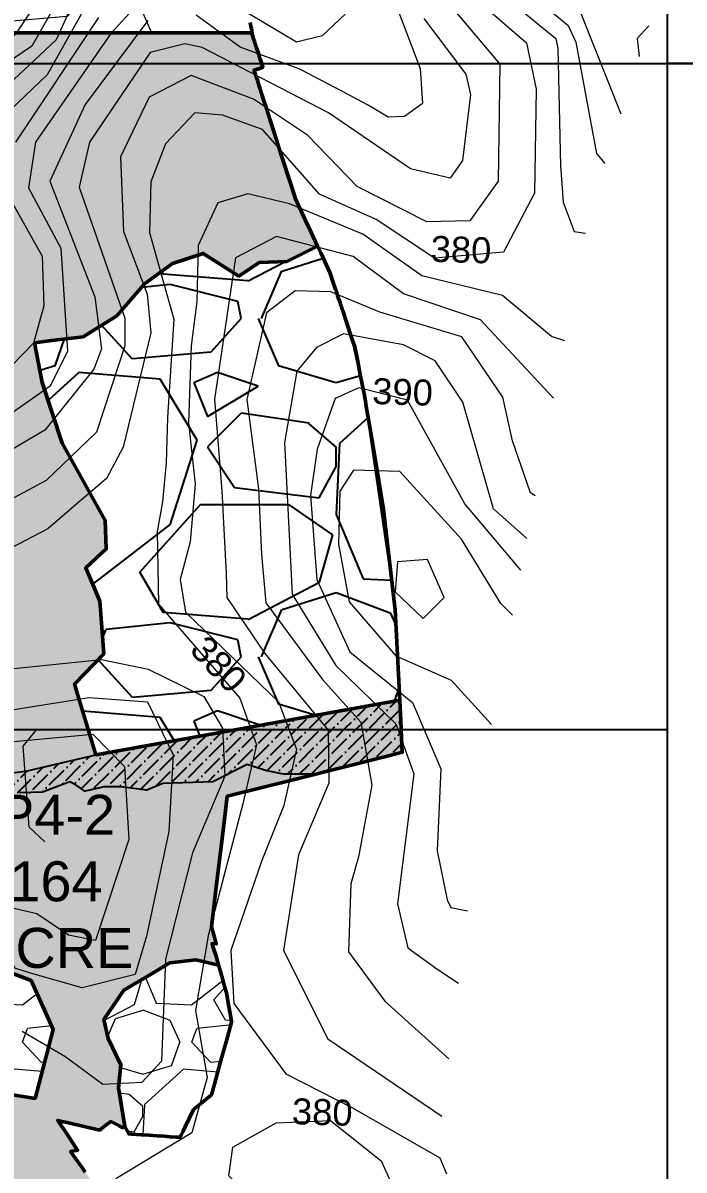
# Model space of a CAD drawing. Header units: metres. Extents: x 32505 to 230200, y 224018 to 1564544.
# Drawn here: x 227033 to 228025, y 1559039 to 1560761 of the extents above; entities that cross this region are included whole.
import ezdxf

# ---------------------------------------------------------------- set-up
doc = ezdxf.new("R2010")
doc.units = ezdxf.units.M
for name, color, linetype, lineweight in [('10 M CONTOUR', 8, 'Continuous', 9), ('2 M CONTOUR', 254, 'Continuous', 9), ('STREAM', 141, 'Continuous', 0)]:
    doc.layers.add(name, color=color, linetype=linetype, lineweight=lineweight)
doc.layers.add('CONTEXT', color=44, linetype='Continuous')
doc.layers.add('GRID', color=7, linetype='Continuous')
doc.styles.get("Standard").update_dxf_attribs({"font": 'arial.ttf'})

msp = doc.modelspace()

# ---------------------------------------------------------------- hatches: boundary and pattern name
at = {"true_color": 0x693535}
h = msp.add_hatch(dxfattribs=at)
h.set_pattern_fill('GRAVEL', color=17, scale=20)
h.set_pattern_definition([(228.0127875, (-734.567, 246.035), (-4064.0000003, -4571.9999997), [68.34429, -6766.09673]), (184.969741, (-780.287, 195.235), (6095.9999976, 508.00002894), [117.28094, -11610.80978]), (132.510447, (-897.127, 185.075), (5080.00000215, -5587.99999805), [82.6963, -8186.94456]), (267.273689, (-1095.247, 58.075), (508.00000106, 10159.99999995), [106.8009, -10573.28749]), (292.8336542, (-1100.327, -48.605), (-2540.0000002, 6095.9999999), [104.72674, -10367.96155]), (357.273689, (-1059.687, -145.125), (-10159.99999995, 508.00000106), [106.8009, -10573.28749]), (37.6942405, (-953.007, -150.205), (-6603.9999997, -5080.00000038), [141.23873, -13982.62306]), (72.2553284, (-841.247, -63.845), (3556.00000096, 11175.9999997), [133.3439, -13201.05132]), (121.4295656, (-800.607, 63.155), (-4064.00000058, 6603.99999965), [107.1626, -10609.10914]), (175.2363583, (-856.487, 154.595), (5587.9999999, -508.0000009), [122.34266, -5994.78739]), (222.3974378, (-978.407, 164.755), (-6095.9999998, -5588.00000021), [158.21558, -15663.3545]), (138.814075, (-592.327, 52.995), (-3555.9999998, 3048.0000002), [54.0009, -5346.11316]), (171.4692344, (-632.967, 88.555), (6604.00000018, -1015.99999885), [102.7364, -10170.9278]), (225, (-734.57, 103.8), (-7e-14, -508), [71.84187, -646.57862]), (203.1985905, (-770.13, 164.755), (2540, 1015.9999998), [38.68826, -3830.12447]), (291.8014095, (-805.69, 149.515), (-508, 1524), [54.71312, -2680.9506]), (30.9637565, (-785.37, 98.715), (1524, 1016), [88.86393, -2873.25963]), (161.565051, (-709.17, 144.44), (1016, -508), [64.25743, -1542.17962]), (16.3895403, (-1100.327, 149.515), (5080, 1524), [90.0176, -8911.76533]), (70.346176, (-1013.967, 174.915), (-2032.0000002, -5587.9999999), [75.51979, -7476.44314]), (293.1985905, (-709.17, 246.035), (-1015.9999998, 2540), [77.37602, -3791.43672]), (343.6104597, (-678.687, 174.915), (-5080.0000001, 1523.99999964), [90.0176, -8911.76533]), (339.4439548, (-1100.33, -165.445), (-2540, 1016), [86.80704, -4253.54686]), (294.7751406, (-1019.047, -195.925), (-2540.000003, 5587.9999986), [72.73442, -7200.71868]), (66.8014095, (-704.09, -261.965), (1015.9999998, 2540), [77.37602, -3791.43672]), (17.3540246, (-673.607, -190.845), (-6603.99999987, -2032.0000004), [85.15655, -8430.4752]), (69.4439548, (-953.01, -261.965), (-1016, -2540), [43.40352, -4296.95038]), (101.3099325, (-734.57, -261.96), (-508, 2032), [25.90292, -2564.399]), (165.9637565, (-739.65, -236.56), (1524, -508), [104.72674, -1989.81092]), (186.009006, (-841.247, -211.165), (5079.99999997, 508.00000027), [97.0534, -9608.27297]), (303.690068, (-785.37, 53), (-508, 1016), [73.26478, -1758.35527]), (353.1572266, (-744.727, -7.965), (8636.00000005, -1015.99999955), [127.91135, -12663.20181]), (60.945396, (-617.727, -23.205), (-2032, -3556), [52.30165, -5177.87846]), (90, (-592.33, 22.5), (-508, 508), [30.48, -477.52]), (120.2564372, (-851.407, -195.925), (2031.99999975, -3556.0000001), [70.5734, -6986.78815]), (48.0127875, (-886.967, -134.965), (4064.0000003, 4571.9999997), [136.68858, -6697.75244]), (0, (-795.53, -33.36), (508, 508), [132.08, -375.92]), (325.3048465, (-663.447, -33.365), (5080.0000019, -3555.99999725), [80.32191, -7951.86334]), (254.054604, (-597.41, -79.085), (-508, -2032), [73.96582, -3624.33]), (207.6459754, (-617.727, -150.205), (-9652.00000035, -5079.99999933), [120.42902, -11922.49288]), (175.4260787, (-724.407, -206.085), (-6604, 508), [127.4059, -12613.16929])])
h.paths.add_polyline_path([(227555, 1560145.6), (227548.4, 1560185.1), (227546.3, 1560197.8), (227545.5, 1560202.1), (227543.2, 1560213.5), (227538.9, 1560235.6), (227535, 1560255.4), (227531.2, 1560274.7), (227527.9, 1560284.3), (227516.4, 1560318.9), (227514.1, 1560325.6), (227512.3, 1560330.9), (227511, 1560335.1), (227509.2, 1560340.4), (227506.9, 1560347.2), (227505.4, 1560351.8), (227503.6, 1560357.1), (227502.4, 1560360.8), (227500.9, 1560365.3), (227497.9, 1560374.2), (227493.9, 1560386.1), (227488.3, 1560398), (227484.1, 1560407.1), (227480, 1560415.8), (227475.4, 1560425.6), (227429.2, 1560402.8), (227387.8, 1560401), (227357.2, 1560380.8), (227303.8, 1560414.8), (227257.7, 1560399.6), (227215.7, 1560369.1), (227174.2, 1560321.1), (227123.4, 1560289.8), (227075.7, 1560283.9), (227050.5, 1560280.7), (227061.9, 1560221.1), (227091.9, 1560130), (227126.5, 1560068.1), (227156.7, 1560014.1), (227158.1, 1559971.2), (227127.4, 1559943), (227148.3, 1559892.6), (227154.4, 1559813.8), (227110.5, 1559768.4), (227142.6, 1559662.3), (227334.8, 1559696.8), (227598.6, 1559744.2), (227597.8, 1559763.3), (227591.6, 1559880), (227582.8, 1559956.7), (227574.3, 1560030.2), (227563.5, 1560094.7)])
h = msp.add_hatch()
h.set_pattern_fill('ANSI36', color=4, scale=4)
h.paths.add_polyline_path([(227517.5, 1559701.9), (227395, 1559700), (227395, 1559648), (227395, 1559701.9)], flags=16)
h.paths.add_polyline_path([(226843.4, 1559562.6), (226896.4, 1559578.1), (226921.2, 1559624.3), (227037.6, 1559637.5), (227142.6, 1559662.3), (227598.4, 1559744.2), (227602.3, 1559665.9), (227471, 1559632.9), (227424.1, 1559632.9), (227396.9, 1559638.4), (227369.7, 1559647.5), (227317.9, 1559621.4), (227243.1, 1559619.2), (227219.2, 1559608.8), (227180.2, 1559614.1), (227154.5, 1559614.1), (227125.8, 1559607.3), (227112.8, 1559616.8), (227103.2, 1559621.8), (227062.2, 1559606.1), (226975.5, 1559603.5), (226955.2, 1559597.5), (226929.6, 1559597.5), (226919.3, 1559576.8), (226917.6, 1559559.8), (226882.8, 1559555.1), (226845.2, 1559546.7)])
at = {"layer": 'STREAM', "true_color": 0x693535}
h = msp.add_hatch(dxfattribs=at)
h.set_pattern_fill('GRAVEL', color=17, scale=25)
h.paths.add_polyline_path([(228085.7, 1561767.7), (228075.2, 1561892.1), (228061.4, 1562056.6), (228045.6, 1562243.4), (228043.1, 1562268), (228036.1, 1562264.5), (227952.2, 1562209.4), (227908.1, 1562168.7), (227893.7, 1562154.7), (227841.3, 1562107.5), (227811.8, 1562080.3), (227782.5, 1562056), (227748.9, 1562042.2), (227691.1, 1562031.1), (227639.4, 1562023.9), (227592.8, 1562022.8), (227561.1, 1562028.3), (227540, 1562037.4), (227518.4, 1562059.5), (227500.2, 1562067.2), (227478.6, 1562067.8), (227455.9, 1562065), (227426, 1562066.1), (227400, 1562062.8), (227382.3, 1562051.7), (227364.6, 1562034.1), (227350.8, 1562014.7), (227331.4, 1561995.4), (227315.9, 1561988.2), (227303.8, 1561974.9), (227285, 1561946.2), (227263.4, 1561919.6), (227251.9, 1561902.5), (227245.3, 1561867.3), (227240.9, 1561837), (227243.1, 1561810.6), (227243.4, 1561790.3), (227235, 1561741.1), (227225.7, 1561702.5), (227216.5, 1561643.5), (227209.8, 1561580.9), (227199.8, 1561493.4), (227193.1, 1561425.8), (227182.4, 1561358.6), (227151.6, 1561270.4), (227130.8, 1561186.4), (227126.7, 1561134), (227128.3, 1561093.3), (227144.1, 1561012.5), (227157.4, 1560977.7), (227155.7, 1560949.6), (227147.5, 1560934.7), (227133.4, 1560917.3), (227116.8, 1560883.4), (227107.4, 1560851.8), (227103.8, 1560820.2), (227091.9, 1560801.6), (227075.9, 1560786.1), (227057.2, 1560780.9), (227029.8, 1560778.4), (227020, 1560771.6), (227014.3, 1560757.2), (227011.2, 1560748.9), (227011.1, 1560745.9), (227377, 1560745.9), (227376.4, 1560749.3), (227375.9, 1560752.1), (227374.3, 1560761.5), (227371.8, 1560775.6), (227369.7, 1560787.7), (227367.5, 1560799.8), (227366.6, 1560805.2), (227365, 1560814.5), (227364.4, 1560817.9), (227362.7, 1560827.5), (227361.4, 1560834.6), (227360.5, 1560839.7), (227359.2, 1560847.2), (227357.9, 1560854.8), (227356.8, 1560860.9), (227356.2, 1560864.7), (227354.7, 1560873.3), (227353.9, 1560877.5), (227352.8, 1560883.8), (227351.5, 1560891.5), (227349.8, 1560900.9), (227348.9, 1560906), (227347.8, 1560912.5), (227346.3, 1560921), (227345.6, 1560924.9), (227344.7, 1560930), (227344.3, 1560932.5), (227343.6, 1560936.5), (227342.9, 1560940.4), (227339.6, 1560959.3), (227336.9, 1560974.7), (227334.2, 1560990.8), (227332.4, 1561000.9), (227330.9, 1561009.5), (227329, 1561019.9), (227319.3, 1561074.8), (227319.3, 1561070.4), (227319.2, 1561063.7), (227319.1, 1561047.2), (227319, 1561029.9), (227319, 1561019.7), (227313.2, 1561021.2), (227309, 1561022.4), (227299.1, 1561025.1), (227298.4, 1561034.3), (227297.4, 1561048.4), (227296, 1561068.2), (227294.6, 1561088.7), (227293.5, 1561103.5), (227292.1, 1561123.5), (227291.5, 1561131.9), (227298.1, 1561135.7), (227304.6, 1561139.6), (227305.2, 1561154.6), (227305.6, 1561163.6), (227306.2, 1561176), (227306.8, 1561189.6), (227307.5, 1561207.1), (227308.3, 1561225.2), (227294.6, 1561245.4), (227280.8, 1561265.5), (227285.6, 1561282.9), (227292.9, 1561309.1), (227302.1, 1561342), (227305.1, 1561352.6), (227348.3, 1561372.7), (227352.3, 1561382.4), (227356.3, 1561392.2), (227372, 1561397.6), (227387.7, 1561403), (227398.4, 1561397.6), (227419.6, 1561386.9), (227435.5, 1561378.9), (227469.2, 1561377.4), (227504.4, 1561375.9), (227541, 1561374.4), (227574.7, 1561372.9), (227586.3, 1561372.4), (227587.5, 1561330.3), (227588.6, 1561294.4), (227590.8, 1561243.6), (227591.5, 1561221.4), (227592.3, 1561196.9), (227592.9, 1561181.3), (227593.2, 1561172.7), (227598.5, 1561171.1), (227602.3, 1561170), (227628.1, 1561162.4), (227655.4, 1561154.3), (227687.1, 1561145), (227713.5, 1561137.2), (227728.5, 1561132.8), (227761.7, 1561123.1), (227789.5, 1561116.9), (227820.5, 1561110), (227852.8, 1561102.8), (227879.1, 1561094.5), (227900.3, 1561091.5), (227917.4, 1561087.1), (227939.3, 1561081.6), (227970.3, 1561073.6), (227999.1, 1561066.3), (228002.5, 1561088.5), (228005, 1561104.9), (228007.4, 1561120.5), (228011.1, 1561145), (228017.6, 1561187.6), (228025.1, 1561223.4), (228028.5, 1561245.9), (228032.9, 1561264.1), (228041.9, 1561300.8), (228050.7, 1561337), (228057.2, 1561363.4), (228070.3, 1561410), (228083.3, 1561453.3), (228105.8, 1561528.6), (228096.5, 1561638.9)])
at = {"layer": 'STREAM', "true_color": 0xffffdb}
h = msp.add_hatch(color=7, dxfattribs=at)
h.dxf.hatch_style = 1
h.paths.add_polyline_path([(227336.5, 1559573.4), (227339.7, 1559600), (227438.7, 1559624.8), (227516.1, 1559644.2), (227581.7, 1559660.7), (227602.3, 1559665.9), (227601.3, 1559687.2), (227600.1, 1559713.7), (227598.6, 1559744.2), (227334.8, 1559696.8), (227142.6, 1559662.3), (227110.5, 1559768.4), (227154.4, 1559813.8), (227148.3, 1559892.6), (227127.4, 1559943), (227158.1, 1559971.2), (227156.7, 1560014.1), (227126.5, 1560068.1), (227091.9, 1560130), (227061.9, 1560221.1), (227050.5, 1560280.7), (227075.7, 1560283.9), (227123.4, 1560289.8), (227174.2, 1560321.1), (227215.7, 1560369.1), (227257.7, 1560399.6), (227303.8, 1560414.8), (227357.2, 1560380.8), (227387.8, 1560401), (227429.2, 1560402.8), (227475.4, 1560425.6), (227468.8, 1560439.7), (227463.6, 1560450.9), (227456.8, 1560465.4), (227451.7, 1560476.2), (227447.2, 1560486), (227442.1, 1560496.7), (227435.9, 1560516), (227420.3, 1560564.5), (227411.1, 1560593.4), (227403.7, 1560616.3), (227396.9, 1560637.5), (227395.3, 1560642.4), (227391.8, 1560653.5), (227389.2, 1560661.5), (227387.3, 1560667.4), (227384.9, 1560675), (227383.3, 1560679.7), (227382.2, 1560683.2), (227381.2, 1560686.4), (227380.3, 1560689.2), (227380, 1560690), (227381.7, 1560690.6), (227384.9, 1560691.6), (227388, 1560692.6), (227393, 1560694.2), (227392, 1560697.3), (227390.4, 1560702.5), (227388.8, 1560707.4), (227386.9, 1560713.3), (227385.4, 1560718), (227383.3, 1560724.6), (227380.6, 1560732.8), (227379.2, 1560737.1), (227378.2, 1560740.3), (227376.4, 1560745.9), (227011.1, 1560745.9), (227010, 1560715.8), (226999.6, 1560682), (226988.8, 1560632.2), (226975.5, 1560575.1), (226964.9, 1560545.1), (226954.7, 1560513.8), (226947, 1560486.2), (226947.5, 1560468.7), (226951.1, 1560444.2), (226948.5, 1560424.2), (226930.1, 1560373.4), (226917.3, 1560344.8), (226910.6, 1560310), (226909.1, 1560281.4), (226899.9, 1560247.2), (226889.3, 1560216.7), (226871.7, 1560176.1), (226859.1, 1560143.4), (226854, 1560129.1), (226853.2, 1560111.5), (226849, 1560086.4), (226843.1, 1560067.1), (226826.4, 1560044.5), (226814.6, 1560016.8), (226809.6, 1559982.4), (226796.5, 1559937.3), (226786.5, 1559894.7), (226757.3, 1559836.3), (226740.5, 1559807.9), (226721, 1559781.9), (226701.4, 1559765.9), (226697.4, 1559751.9), (226697.6, 1559736.4), (226706.4, 1559716.2), (226727.2, 1559696.4), (226758.3, 1559676.7), (226794.7, 1559661.7), (226810.8, 1559647.1), (226824.8, 1559635.7), (226838.8, 1559613.4), (226852.3, 1559584.8), (226859.6, 1559559.4), (226864.3, 1559536.6), (226861.7, 1559520.5), (226857.3, 1559492.3), (226856.2, 1559478.1), (226853.7, 1559466.4), (226848.1, 1559456.7), (226840, 1559445.5), (226837.9, 1559430.3), (226835.9, 1559414.5), (226830.8, 1559401.8), (226825.2, 1559393.1), (226822.7, 1559384.5), (226821.1, 1559360.6), (226820.4, 1559340.8), (226815.3, 1559313.9), (226809.5, 1559293.9), (226858.2, 1559309.8), (226896.7, 1559320), (226964.6, 1559337.6), (227007.2, 1559337.6), (227045.5, 1559323.1), (227078.4, 1559250), (227051.3, 1559146.4), (226977.7, 1559158.4), (226827.8, 1559183.4), (226806.9, 1559187.7), (226802.4, 1559267.2), (226799.6, 1559255.9), (226794, 1559233.7), (226791.5, 1559211.1), (226790.5, 1559193.5), (226794.5, 1559177.4), (226794.3, 1559160.2), (226793.4, 1559148.6), (226790.6, 1559142.6), (226788, 1559140.1), (226785.2, 1559137.3), (226784.9, 1559133.2), (226787.1, 1559127.9), (226790.6, 1559124.1), (226798.1, 1559119.7), (226803.8, 1559112.5), (226808.7, 1559106.6), (226808.9, 1559106.5), (226813.5, 1559104.9), (226819.2, 1559105.9), (226823.9, 1559110.9), (226828.3, 1559120.3), (226831.1, 1559125.3), (226834.6, 1559130.4), (226839.6, 1559131.9), (226846.3, 1559129.6), (226849.9, 1559122.1), (226851.9, 1559110.1), (226859.9, 1559103.6), (226864.4, 1559090), (226859.4, 1559079), (226854.3, 1559075.6), (226848.9, 1559072), (226841.8, 1559066), (226840.8, 1559063.6), (226898.8, 1559024.1), (227018.2, 1558941), (227081.6, 1558890.6), (227141, 1558854.8), (227178.7, 1558836.8), (227271.5, 1558793.2), (227285.8, 1558782.7), (227282.6, 1558787.1), (227269.4, 1558806.4), (227262.8, 1558816.4), (227252.4, 1558832.2), (227247.5, 1558839.6), (227241.8, 1558848.3), (227238.7, 1558853.7), (227231.1, 1558866.9), (227222.5, 1558881.9), (227208.4, 1558906.4), (227203.2, 1558915.5), (227199.1, 1558922.6), (227197.1, 1558926), (227194.6, 1558930.4), (227190.4, 1558937.7), (227187, 1558943.6), (227182.5, 1558951.5), (227172.5, 1558968.8), (227170.1, 1558973), (227162.7, 1558983.7), (227154.7, 1558995.2), (227147.9, 1559005), (227140.8, 1559015.1), (227126.6, 1559035.7), (227121.4, 1559043), (227118.6, 1559047.1), (227115, 1559052), (227111.9, 1559056.3), (227109.5, 1559059.5), (227105.9, 1559064.7), (227104.6, 1559066.5), (227115.1, 1559068.5), (227105.3, 1559083.2), (227097.2, 1559095.4), (227090.3, 1559105.8), (227085.4, 1559113.2), (227091.4, 1559111.8), (227099.6, 1559109.9), (227107.6, 1559108.1), (227114.1, 1559106.6), (227121.1, 1559105), (227128.8, 1559103.2), (227141.9, 1559100.2), (227148.3, 1559098.7), (227150.2, 1559100.2), (227152.5, 1559102), (227157.6, 1559105.9), (227161.2, 1559108.6), (227165, 1559111.5), (227169.2, 1559109.4), (227173.9, 1559106.9), (227177.6, 1559105), (227182.7, 1559102.3), (227186.2, 1559104.1), (227176.5, 1559162.3), (227180.1, 1559196.5), (227161.2, 1559236.1), (227154.7, 1559265), (227184.7, 1559309), (227221.9, 1559331), (227253.4, 1559349.6), (227292.7, 1559354.5), (227326.8, 1559346.3), (227325.8, 1559350.2), (227323.1, 1559359.6), (227318.3, 1559374.3), (227316.9, 1559378.7), (227323.3, 1559378.2), (227320.5, 1559388.3), (227316, 1559404.1), (227319, 1559429.1), (227322.7, 1559459.6), (227332, 1559536.7)])
at = {"layer": 'STREAM', "true_color": 0x693535}
h = msp.add_hatch(dxfattribs=at)
h.set_pattern_fill('GRAVEL', color=17, scale=10)
h.set_pattern_definition([(228.0127875, (-13651.968, 2717.221), (-2032.00000016, -2285.99999986), [34.172144, -3383.048364]), (184.969741, (-13674.828, 2691.821), (3047.999998794, 254.00001447), [58.64047, -5805.40489]), (132.5104471, (-13733.248, 2686.741), (2540.00000107, -2793.99999902), [41.34815, -4093.47228]), (267.273689, (-13832.308, 2623.241), (254.00000053, 5079.99999997), [53.40045, -5286.643743]), (292.8336542, (-13834.848, 2569.901), (-1270.00000011, 3047.99999996), [52.36337, -5183.980775]), (357.273689, (-13814.528, 2521.641), (-5079.99999997, 254.00000053), [53.40045, -5286.643743]), (37.6942405, (-13761.188, 2519.101), (-3301.999999854, -2540.00000019), [70.619366, -6991.31153]), (72.2553284, (-13705.308, 2562.281), (1778.00000048, 5587.99999985), [66.67195, -6600.52566]), (121.4295656, (-13684.988, 2625.781), (-2032.00000029, 3301.99999982), [53.5813, -5304.55457]), (175.2363583, (-13712.928, 2671.501), (2793.99999996, -254.00000044), [61.17133, -2997.393695]), (222.3974378, (-13773.888, 2676.5814), (-3047.999999902, -2794.000000106), [79.10779, -7831.67725]), (138.8140748, (-13580.848, 2620.701), (-1777.9999999, 1524.00000012), [27.000454, -2673.056582]), (171.4692344, (-13601.168, 2638.481), (3302.00000009, -507.99999942), [51.3682, -5085.4639]), (225, (-13651.97, 2646.1), (-4e-14, -254), [35.920934, -323.28931]), (203.1985905, (-13669.748, 2676.58), (1270, 507.9999999), [19.34413, -1915.062237]), (291.8014095, (-13687.53, 2668.96), (-254, 762), [27.35656, -1340.4753]), (30.9637565, (-13677.37, 2643.56), (762, 508), [44.431966, -1436.629815]), (161.565051, (-13639.27, 2666.42), (508, -254), [32.128714, -771.08981]), (16.3895403, (-13834.848, 2668.961), (2540, 762), [45.0088, -4455.882667]), (70.346176, (-13791.668, 2681.661), (-1016.0000001, -2793.99999997), [37.759894, -3738.221568]), (293.1985905, (-13639.268, 2717.22), (-507.9999999, 1270.00000004), [38.68801, -1895.71836]), (343.6104597, (-13624.028, 2681.661), (-2540.00000005, 761.99999982), [45.0088, -4455.882667]), (339.4439548, (-13834.848, 2511.48), (-1270, 508), [43.40352, -2126.77343]), (294.7751406, (-13794.208, 2496.241), (-1270.00000151, 2793.99999931), [36.36721, -3600.35934]), (66.8014095, (-13636.728, 2463.22), (507.9999999, 1270), [38.68801, -1895.71836]), (17.3540246, (-13621.488, 2498.781), (-3301.99999993, -1016.00000021), [42.578274, -4215.2376]), (69.4439548, (-13761.188, 2463.22), (-508, -1270), [21.70176, -2148.47519]), (101.3099325, (-13651.97, 2463.22), (-254, 1016), [12.95146, -1282.199496]), (165.9637565, (-13654.51, 2475.92), (762, -254), [52.36337, -994.90546]), (186.009006, (-13705.308, 2488.621), (2539.99999999, 254.00000013), [48.5267, -4804.136486]), (303.6900675, (-13677.37, 2620.7), (-254, 508), [36.63239, -879.177636]), (353.1572266, (-13657.048, 2590.221), (4318.000000027, -507.999999774), [63.955676, -6331.600907]), (60.9453959, (-13593.548, 2582.601), (-1016.00000003, -1778), [26.150824, -2588.93923]), (90, (-13580.85, 2605.46), (-254, 254), [15.24, -238.76]), (120.2564372, (-13710.388, 2496.241), (1015.99999988, -1778.00000007), [35.286696, -3493.394077]), (48.0127875, (-13728.168, 2526.721), (2032.00000017, 2285.99999985), [68.34429, -3348.87622]), (0, (-13682.45, 2577.52), (254, 254), [66.04, -187.96]), (325.3048465, (-13616.408, 2577.521), (2540.00000096, -1777.99999863), [40.160956, -3975.931672]), (254.054604, (-13583.388, 2554.66), (-254, -1016), [36.98291, -1812.165004]), (207.64597536, (-13593.548, 2519.101), (-4826.00000018, -2539.99999966), [60.21451, -5961.246442]), (175.42607874, (-13646.888, 2491.161), (-3302, 254), [63.702946, -6306.584646])])
h.paths.add_polyline_path([(227045.5, 1559323.1), (227007.2, 1559337.6), (226964.6, 1559337.6), (226896.7, 1559320), (226858.2, 1559309.8), (226809.5, 1559293.9), (226802.4, 1559267.2), (226806.9, 1559187.7), (226827.8, 1559183.4), (226977.7, 1559158.4), (227051.3, 1559146.4), (227078.4, 1559250)])
h.paths.add_polyline_path([(227340.1, 1559238.3), (227346.3, 1559260.7), (227345.5, 1559265.3), (227343.5, 1559276.1), (227341.1, 1559289.8), (227338.5, 1559304.7), (227334.8, 1559317.6), (227332.4, 1559326.2), (227326.8, 1559346.3), (227292.7, 1559354.5), (227253.4, 1559349.6), (227221.9, 1559331), (227184.7, 1559309), (227154.7, 1559265), (227161.2, 1559236.1), (227180.1, 1559196.5), (227176.5, 1559162.3), (227186.2, 1559104.1), (227189, 1559098.5), (227191.9, 1559092.9), (227196, 1559092.6), (227203.7, 1559092.1), (227211.4, 1559091.6), (227222.6, 1559090.9), (227234.2, 1559090.1), (227245.7, 1559089.4), (227253.8, 1559088.8), (227262.5, 1559088.3), (227268.7, 1559087.9), (227270.4, 1559091.3), (227273.4, 1559097.3), (227276.6, 1559103.8), (227289.3, 1559129.6), (227302.6, 1559140.6), (227315.9, 1559151.5), (227320.5, 1559167.9), (227329.3, 1559199.6)])

# ---------------------------------------------------------------- linework, layer by layer
at = {"color": 1, "lineweight": 50}
for points in [[(227374.3, 1560761.5), (227375.7, 1560753.5), (227375.9, 1560752.1), (227376.4, 1560749.3), (227377.3, 1560744), (227377.6, 1560742.6), (227377.7, 1560741.8), (227378.2, 1560740.3), (227379.2, 1560737.1), (227380.6, 1560732.8), (227383.3, 1560724.6), (227385.4, 1560718), (227386.9, 1560713.3), (227388.8, 1560707.4), (227390.4, 1560702.5), (227392, 1560697.3), (227393, 1560694.2), (227391.7, 1560693.8), (227389.6, 1560693.1), (227388, 1560692.6), (227386.5, 1560692.1), (227384.9, 1560691.6), (227383.6, 1560691.2), (227381.7, 1560690.6), (227380, 1560690), (227380.3, 1560689.2), (227380.7, 1560687.9), (227381.2, 1560686.4), (227382.2, 1560683.2), (227383.3, 1560679.7), (227384.9, 1560675), (227387.3, 1560667.4), (227389.2, 1560661.5), (227391.8, 1560653.5), (227395.3, 1560642.4), (227396.9, 1560637.5), (227403.7, 1560616.3), (227411.1, 1560593.4), (227420.3, 1560564.5), (227435.9, 1560516), (227442.1, 1560496.7), (227447.2, 1560486), (227451.7, 1560476.2), (227456.8, 1560465.4), (227463.6, 1560450.9), (227468.8, 1560439.7), (227475.3, 1560425.7), (227480, 1560415.8), (227484.1, 1560407.1), (227488.3, 1560398), (227493.9, 1560386.1), (227497.9, 1560374.2), (227500.9, 1560365.3), (227502.4, 1560360.8), (227503, 1560359), (227503.6, 1560357.1), (227504.5, 1560354.2), (227505.4, 1560351.8), (227506.9, 1560347.2), (227508, 1560343.8), (227509.2, 1560340.4), (227509.8, 1560338.6), (227510.2, 1560337.2), (227510.6, 1560336.1), (227511, 1560335.1), (227511.2, 1560334.4), (227511.3, 1560333.9), (227511.8, 1560332.6), (227512.3, 1560330.9), (227513, 1560329.1), (227514.1, 1560325.6), (227515.2, 1560322.5), (227516.4, 1560318.9), (227527.9, 1560284.3), (227531.2, 1560274.7), (227535, 1560255.4), (227538.9, 1560235.6), (227543.2, 1560213.5), (227545.5, 1560202.1), (227546.3, 1560197.8), (227547.1, 1560193), (227548.4, 1560185.1), (227555, 1560145.6), (227563.5, 1560094.7), (227574.3, 1560030.2), (227582.8, 1559956.7), (227591.6, 1559880), (227597.8, 1559763.3), (227600.1, 1559713.7), (227601.3, 1559687.2), (227602.3, 1559665.9), (227581.7, 1559660.7), (227516.1, 1559644.2), (227438.7, 1559624.8), (227339.7, 1559600), (227336.5, 1559573.4), (227332, 1559536.7), (227322.7, 1559459.6), (227319, 1559429.1), (227316, 1559404.1), (227320.5, 1559388.3), (227323.3, 1559378.2), (227316.9, 1559378.7), (227318.3, 1559374.3), (227323.1, 1559359.6), (227325.8, 1559350.2), (227332.4, 1559326.2), (227334.8, 1559317.6), (227338.5, 1559304.7), (227341.1, 1559289.8), (227343.5, 1559276.1), (227345.5, 1559265.3), (227346.3, 1559260.7), (227340.1, 1559238.3), (227329.3, 1559199.6), (227320.5, 1559167.9), (227315.9, 1559151.5), (227302.6, 1559140.6), (227289.3, 1559129.6), (227276.6, 1559103.8), (227273.4, 1559097.3), (227270.4, 1559091.3), (227268.7, 1559087.9), (227262.5, 1559088.3), (227253.8, 1559088.8), (227245.7, 1559089.4), (227234.2, 1559090.1), (227222.6, 1559090.9), (227211.4, 1559091.6), (227203.7, 1559092.1), (227196, 1559092.6), (227191.9, 1559092.9), (227189, 1559098.5), (227186.2, 1559104.1), (227185.4, 1559103.7), (227183.8, 1559102.9), (227182.7, 1559102.3), (227177.6, 1559105), (227173.9, 1559106.9), (227169.2, 1559109.4), (227165, 1559111.5), (227161.2, 1559108.6), (227157.6, 1559105.9), (227152.5, 1559102), (227150.2, 1559100.2), (227148.3, 1559098.7), (227141.9, 1559100.2), (227128.8, 1559103.2), (227121.1, 1559105), (227114.1, 1559106.6), (227107.6, 1559108.1), (227099.6, 1559109.9), (227091.4, 1559111.8), (227085.4, 1559113.2), (227090.3, 1559105.8), (227097.2, 1559095.4), (227105.3, 1559083.2), (227115.1, 1559068.5), (227104.6, 1559066.5), (227104.7, 1559066.4), (227105.9, 1559064.7), (227109.5, 1559059.5), (227111.9, 1559056.3), (227115, 1559052), (227118.6, 1559047.1), (227121.4, 1559043), (227126.6, 1559035.7)], [(227126.6, 1559035.7), (227121.4, 1559043), (227118.6, 1559047.1), (227115, 1559052), (227111.9, 1559056.3), (227109.5, 1559059.5), (227105.9, 1559064.7), (227104.6, 1559066.5), (227115.1, 1559068.5), (227105.3, 1559083.2), (227097.2, 1559095.4), (227090.3, 1559105.8), (227085.4, 1559113.2), (227091.4, 1559111.8), (227099.6, 1559109.9), (227107.6, 1559108.1), (227114.1, 1559106.6), (227121.1, 1559105), (227128.8, 1559103.2), (227141.9, 1559100.2), (227148.3, 1559098.7), (227150.2, 1559100.2), (227152.5, 1559102), (227157.6, 1559105.9), (227161.2, 1559108.6), (227165, 1559111.5), (227169.2, 1559109.4), (227173.9, 1559106.9), (227177.6, 1559105), (227182.7, 1559102.3), (227186.2, 1559104.1), (227176.5, 1559162.3), (227180.1, 1559196.5), (227161.2, 1559236.1), (227154.7, 1559265), (227184.7, 1559309), (227221.9, 1559331), (227253.4, 1559349.6), (227292.7, 1559354.5), (227326.8, 1559346.3), (227325.8, 1559350.2), (227323.1, 1559359.6), (227318.3, 1559374.3), (227316.9, 1559378.7), (227323.3, 1559378.2), (227320.5, 1559388.3), (227316, 1559404.1), (227319, 1559429.1), (227322.7, 1559459.6), (227332, 1559536.7), (227336.5, 1559573.4), (227336.5, 1559573.4), (227339.7, 1559600), (227438.7, 1559624.8), (227516.1, 1559644.2), (227581.7, 1559660.7), (227602.3, 1559665.9), (227601.3, 1559687.2), (227600.1, 1559713.7), (227598.6, 1559744.2), (227334.8, 1559696.8), (227142.6, 1559662.3), (227110.5, 1559768.4), (227154.4, 1559813.8), (227148.3, 1559892.6), (227127.4, 1559943), (227158.1, 1559971.2), (227156.7, 1560014.1), (227126.5, 1560068.1), (227091.9, 1560130), (227061.9, 1560221.1), (227050.5, 1560280.7), (227075.7, 1560283.9), (227123.4, 1560289.8), (227174.2, 1560321.1), (227215.7, 1560369.1), (227257.7, 1560399.6), (227303.8, 1560414.8), (227357.2, 1560380.8), (227387.8, 1560401), (227429.2, 1560402.8), (227475.4, 1560425.6), (227468.8, 1560439.7), (227463.6, 1560450.9), (227456.8, 1560465.4), (227451.7, 1560476.2), (227447.2, 1560486), (227442.1, 1560496.7), (227435.9, 1560516), (227420.3, 1560564.5), (227411.1, 1560593.4), (227403.7, 1560616.3), (227396.9, 1560637.5), (227395.3, 1560642.4), (227391.8, 1560653.5), (227389.2, 1560661.5), (227387.3, 1560667.4), (227384.9, 1560675), (227383.3, 1560679.7), (227382.2, 1560683.2), (227381.2, 1560686.4), (227380.3, 1560689.2), (227380, 1560690), (227381.7, 1560690.6), (227384.9, 1560691.6), (227388, 1560692.6), (227393, 1560694.2), (227392, 1560697.3), (227390.4, 1560702.5), (227388.8, 1560707.4), (227386.9, 1560713.3), (227385.4, 1560718), (227383.3, 1560724.6), (227380.6, 1560732.8), (227379.2, 1560737.1), (227378.2, 1560740.3), (227376.4, 1560745.9), (227011.1, 1560745.9)], [(227007.2, 1559337.6), (227045.5, 1559323.1), (227078.4, 1559250), (227051.3, 1559146.4), (226977.7, 1559158.4)]]:
    msp.add_lwpolyline(points, dxfattribs=at)
for points in [[(230000, 1560700), (228000, 1560700), (228000, 1557533.2), (230000, 1557533.2)], [(227555, 1560145.6), (227548.4, 1560185.1), (227546.3, 1560197.8), (227545.5, 1560202.1), (227543.2, 1560213.5), (227538.9, 1560235.6), (227535, 1560255.4), (227531.2, 1560274.7), (227527.9, 1560284.3), (227516.4, 1560318.9), (227514.1, 1560325.6), (227512.3, 1560330.9), (227511, 1560335.1), (227509.2, 1560340.4), (227506.9, 1560347.2), (227505.4, 1560351.8), (227503.6, 1560357.1), (227502.4, 1560360.8), (227500.9, 1560365.3), (227497.9, 1560374.2), (227493.9, 1560386.1), (227488.3, 1560398), (227484.1, 1560407.1), (227480, 1560415.8), (227475.4, 1560425.6), (227429.2, 1560402.8), (227387.8, 1560401), (227357.2, 1560380.8), (227303.8, 1560414.8), (227257.7, 1560399.6), (227215.7, 1560369.1), (227174.2, 1560321.1), (227123.4, 1560289.8), (227075.7, 1560283.9), (227050.5, 1560280.7), (227061.9, 1560221.1), (227091.9, 1560130), (227126.5, 1560068.1), (227156.7, 1560014.1), (227158.1, 1559971.2), (227127.4, 1559943), (227148.3, 1559892.6), (227154.4, 1559813.8), (227110.5, 1559768.4), (227142.6, 1559662.3), (227334.8, 1559696.8), (227598.6, 1559744.2), (227597.8, 1559763.3), (227591.6, 1559880), (227582.8, 1559956.7), (227574.3, 1560030.2), (227563.5, 1560094.7)]]:
    msp.add_lwpolyline(points, close=True)
at = {"color": 7}
for points in [[(227475.4, 1560425.6), (227429.2, 1560402.8), (227387.8, 1560401), (227357.2, 1560380.8), (227303.8, 1560414.8), (227257.7, 1560399.6), (227215.7, 1560369.1), (227174.2, 1560321.1), (227123.4, 1560289.8), (227075.7, 1560283.9), (227050.5, 1560280.7), (227061.9, 1560221.1), (227091.9, 1560130), (227126.5, 1560068.1), (227156.7, 1560014.1), (227158.1, 1559971.2), (227127.4, 1559943), (227148.3, 1559892.6), (227154.4, 1559813.8), (227110.5, 1559768.4), (227142.6, 1559662.3), (227334.8, 1559696.8), (227598.4, 1559744.2), (227590.9, 1559893.8), (227545.5, 1560202.7), (227526.1, 1560289.7), (227493.9, 1560386.1)], [(226801, 1559291.2), (226858.2, 1559309.8), (226896.7, 1559320), (226964.6, 1559337.6), (227007.2, 1559337.6), (227045.5, 1559323.1), (227078.4, 1559250), (227051.3, 1559146.4), (226977.7, 1559158.4), (226827.8, 1559183.4), (226806.9, 1559187.7)]]:
    msp.add_lwpolyline(points, close=True, dxfattribs=at)
at = {"color": 4, "flags": 128}
msp.add_lwpolyline([(226921.2, 1559624.3), (227037.6, 1559637.5), (227142.6, 1559662.3), (227360.2, 1559701.4), (227440.3, 1559715.8), (227522.2, 1559730.5), (227598.4, 1559744.2), (227602.3, 1559665.9), (227553.7, 1559653.7), (227471, 1559632.9), (227437.5, 1559632.9), (227424.1, 1559632.9), (227396.9, 1559638.4), (227369.7, 1559647.5), (227317.9, 1559621.4), (227243.1, 1559619.2), (227219.2, 1559608.8), (227180.2, 1559614.1), (227154.5, 1559614.1), (227133.5, 1559609.1), (227125.8, 1559607.3), (227112.8, 1559616.8), (227103.2, 1559621.8), (227062.2, 1559606.1), (227027.7, 1559605.1)], dxfattribs=at)
at = {"lineweight": 20, "flags": 128}
msp.add_lwpolyline([(227065.7, 1559531.7), (227042.3, 1559553.3), (227033.3, 1559675), (227053.3, 1559699.7)], dxfattribs=at)
at = {"layer": '10 M CONTOUR'}
for points in [[(227700.9, 1560807.5, 380), (227789, 1560731.1, 380), (227803.2, 1560661.4, 380), (227801, 1560505.5, 380), (227754.5, 1560416.7, 380), (227650.7, 1560407.5, 380), (227563.1, 1560465.6, 380), (227478, 1560503.9, 380), (227392.8, 1560600.8, 380), (227332.4, 1560622.5, 380), (227291.3, 1560625.7, 380), (227247.1, 1560579.1, 380), (227224.9, 1560522.2, 380), (227222.8, 1560446.2, 380), (227242.1, 1560378.3, 380), (227259.5, 1560315.9, 380), (227249.9, 1560168.5, 380), (227248.1, 1560100.4, 380), (227242.3, 1560042, 380), (227234.4, 1559997.3, 380), (227236.4, 1559888.3, 380), (227358.7, 1559747.1, 380), (227383.5, 1559677.2, 380), (227362.9, 1559588.5, 380), (227311.2, 1559390.2, 380), (227292.3, 1559278.5, 380), (227309.7, 1559177.8, 380), (227286.3, 1559094.8, 380), (227172.7, 1559025.4, 380)], [(227146.6, 1560769.2, 370), (227021.8, 1560581.6, 370)], [(227011.1, 1560501.9, 370), (227061.8, 1560410.6, 370), (227064.3, 1560336.3, 370), (227048.7, 1560279.9, 370), (226933.9, 1560161.9, 370)], [(227780.5, 1559939.2, 390), (227696.3, 1560038.8, 390), (227610.5, 1560194.4, 390), (227537.2, 1560213.1, 390), (227501.9, 1560197.2, 390), (227474.5, 1560120.9, 390), (227464.8, 1560051.3, 390), (227474.3, 1559925.5, 390), (227523.6, 1559816.6, 390), (227617.7, 1559740.5, 390), (227660.3, 1559641.1, 390), (227655, 1559517.8, 390), (227669.7, 1559444.6, 390), (227675.3, 1559433.1, 390), (227700.3, 1559427.8, 390)], [(227584.8, 1559021.7, 380), (227576.8, 1558979.2, 380), (227532.5, 1558955.1, 380), (227433.6, 1558966.3, 380), (227373.9, 1558999.6, 380), (227342.2, 1559030.1, 380), (227348.3, 1559072.9, 380), (227413.2, 1559109.4, 380), (227494.9, 1559113.2, 0), (227570.8, 1559052.5, 380), (227584.8, 1559021.7, 380)]]:
    msp.add_polyline3d(points, dxfattribs=at)
at = {"layer": '2 M CONTOUR'}
for points in [[(228009.7, 1560872.9, 382), (227989.2, 1560973.4, 382), (227952.9, 1561042, 382), (227904.4, 1561081, 382), (227869.1, 1561081.7, 382), (227825.1, 1561073.9, 382), (227776, 1561042.8, 382), (227739.2, 1560969.3, 382), (227727.5, 1560853.2, 382), (227749, 1560806.6, 382), (227832.9, 1560737.5, 382), (227836, 1560722.4, 382), (227839.9, 1560546.7, 382), (227844, 1560491.7, 382), (227860.5, 1560447.7, 382), (227877.2, 1560445.2, 382)], [(227168.1, 1560963.8, 362), (227021.9, 1560743.9, 362), (226988.8, 1560713.6, 362), (226917.2, 1560707.7, 362), (226891, 1560804, 362), (226943.3, 1560907.1, 362), (227064.4, 1561035.2, 362), (227119.7, 1561065, 362), (227151.8, 1561056.2, 362), (227168.1, 1560963.8, 362)], [(228003.8, 1560854.5, 384), (227980.7, 1560959.6, 384), (227938.3, 1561037.9, 384), (227897.1, 1561058.9, 384), (227827.6, 1561056.9, 384), (227778.7, 1560993.4, 384), (227756.9, 1560875.1, 384), (227787.8, 1560809.8, 384), (227851.5, 1560757.1, 384), (227863.1, 1560731.8, 384), (227893.7, 1560564.7, 384), (227906.6, 1560549.9, 384)], [(227991.9, 1560817.4, 386), (227942.7, 1561001.1, 386), (227910.3, 1561037.4, 386), (227846.2, 1561042.7, 386), (227821.2, 1561024.6, 386), (227792.1, 1560968.5, 386), (227779.3, 1560883.6, 386), (227793.4, 1560846.4, 386), (227870.1, 1560776.7, 386), (227930.4, 1560624.5, 386)], [(227094.8, 1560811.3, 364), (227046.5, 1560725.9, 364), (226988.4, 1560687.1, 364), (226901.2, 1560663.5, 364), (226797.1, 1560693, 364), (226799.8, 1560738.7, 364), (226906.4, 1560944.7, 364)], [(227116, 1560809.2, 366), (227083.1, 1560735.3, 366), (226986.7, 1560645.7, 366), (226913.3, 1560615.1, 366), (226867.8, 1560610.9, 366), (226730.6, 1560629.9, 366), (226723.6, 1560661.8, 366), (226736.3, 1560705.6, 366), (226826, 1560898.4, 366)], [(227144.5, 1560817.1, 368), (227069.6, 1560682.7, 368), (226959.2, 1560578.2, 368)], [(227516.6, 1560774.1, 372), (227482.1, 1560741.7, 372), (227443.7, 1560731.9, 372), (227302.6, 1560816.7, 372)], [(227209.9, 1560793.8, 372), (227164.9, 1560745.1, 372), (227051.8, 1560581.6, 372), (227041.3, 1560513.4, 372), (227089.7, 1560422.5, 372), (227099.7, 1560268.3, 372), (227074, 1560215.7, 372), (226944.9, 1560124.9, 372)], [(227667.3, 1560796.1, 378), (227748.7, 1560698.8, 378), (227746.3, 1560523.2, 378), (227703.6, 1560463.5, 378), (227639.3, 1560462.3, 378), (227534.5, 1560515.1, 378), (227460, 1560592.1, 378), (227379.1, 1560646.2, 378), (227285.6, 1560682.1, 378), (227222.5, 1560649.4, 378), (227179.6, 1560559.8, 378), (227183.9, 1560447.7, 378), (227219.5, 1560353.4, 378), (227224.8, 1560295.6, 378), (227183.4, 1560123.9, 378), (227158.7, 1560076.9, 378), (227121, 1560045.1, 378), (227070.3, 1560001.6, 378), (227014.7, 1559972.3, 378)], [(227593.2, 1560787.1, 374), (227629.5, 1560692.3, 374), (227632.6, 1560639.8, 374), (227605.8, 1560620.2, 374), (227581.1, 1560619.2, 374), (227550.2, 1560637.9, 374), (227511.9, 1560658.2, 374), (227448.7, 1560691.2, 374), (227359.3, 1560724.4, 374), (227293.1, 1560772.5, 374)], [(227220.7, 1560764.5, 374), (227126.5, 1560638.2, 374), (227073.5, 1560523.1, 374), (227140.8, 1560349.5, 374), (227150.9, 1560271.5, 374), (227139.7, 1560241.3, 374), (227065.8, 1560149.7, 374), (226983.7, 1560101.2, 374), (226900.9, 1559983.6, 374), (226887.6, 1559791.6, 374), (226914.1, 1559705.4, 374), (226981.1, 1559678.4, 374), (227137.9, 1559692.9, 374), (227185.7, 1559644.4, 374), (227191.9, 1559535, 374), (227142.1, 1559383.3, 374), (227101.6, 1559391.4, 374), (227053.7, 1559423.6, 374), (226991.5, 1559437.8, 374), (226913, 1559418, 374), (226835.2, 1559282.6, 374), (226818, 1559216.6, 374), (226805.3, 1559056, 374), (226763.5, 1559024.6, 374)], [(227635, 1560767.5, 376), (227697.6, 1560683.9, 376), (227704.6, 1560653.5, 376), (227692.9, 1560554.5, 376), (227674.1, 1560527.6, 376), (227615, 1560541.9, 376), (227491.8, 1560625.8, 376), (227302, 1560723.8, 376), (227276.2, 1560729.7, 376), (227224.1, 1560716.6, 376), (227132.9, 1560581.9, 376), (227117.2, 1560514.4, 376), (227185.8, 1560317.7, 376), (227186.1, 1560275.9, 376), (227143.5, 1560146.4, 376), (227068, 1560074, 376), (226978.7, 1560026.6, 376)], [(227972.4, 1560756.3, 388), (227955, 1560737.7, 388), (227957.9, 1560710.6, 388)], [(227846.3, 1560283.8, 382), (227826.6, 1560289.9, 382), (227752.8, 1560351.7, 382), (227632, 1560381, 382), (227543, 1560443.9, 382), (227433.3, 1560489.1, 382), (227370.7, 1560504.4, 382), (227325.6, 1560490.9, 382), (227296.3, 1560426.6, 382), (227293.9, 1560342.8, 382), (227285.7, 1560276.1, 382), (227281.3, 1560160.7, 382), (227291.4, 1560068.3, 382), (227284, 1559981.6, 382), (227269.1, 1559925.3, 382), (227277.2, 1559876.1, 382), (227416.6, 1559741.7, 382), (227443.4, 1559670.7, 382), (227424.6, 1559586.2, 382), (227391.5, 1559503.7, 382), (227345.2, 1559368.5, 382), (227349.5, 1559289, 382), (227427.8, 1559183.4, 382), (227527.7, 1559132.3, 382), (227658.9, 1559057, 382), (227668.7, 1559033, 382)], [(227829.9, 1560198, 384), (227829, 1560198.2, 384), (227719.8, 1560315.1, 384), (227604.4, 1560354.3, 384), (227528.6, 1560410.4, 384), (227413.5, 1560440.1, 384), (227352, 1560408, 384), (227320.7, 1560195.9, 384), (227331.8, 1560058.6, 384), (227338, 1559933.8, 384), (227338.9, 1559898.5, 384), (227396.3, 1559814.1, 384), (227491.2, 1559698.9, 384), (227492.3, 1559619.6, 384), (227446.5, 1559511.8, 384), (227424.1, 1559368.3, 384), (227490.5, 1559235.6, 384), (227661.7, 1559119.6, 384)], [(227801.8, 1560050.9, 386), (227794.9, 1560055.2, 386), (227767.6, 1560133.4, 386), (227753.4, 1560199, 386), (227692, 1560289.5, 386), (227568.5, 1560326.7, 386), (227495.3, 1560357.4, 386), (227441.8, 1560358.8, 386), (227398.8, 1560325.5, 386), (227369.3, 1560195.7, 386), (227386.8, 1560061.3, 386), (227391.1, 1559962.6, 386), (227397.5, 1559890.5, 386), (227482.5, 1559775, 386), (227540.1, 1559711, 386), (227556.5, 1559616.4, 386), (227536.6, 1559509.2, 386), (227525.1, 1559468.4, 386), (227521.7, 1559366.3, 386), (227576.4, 1559292.2, 386), (227672.5, 1559205.9, 386)], [(227789.6, 1559986.7, 388), (227739.4, 1560031.3, 388), (227693.5, 1560191.3, 388), (227651.8, 1560253.7, 388), (227604.2, 1560277.8, 388), (227514.4, 1560294.1, 388), (227473.8, 1560273.5, 388), (227443.9, 1560238.2, 388), (227425.5, 1560130.9, 388), (227437.3, 1559903.5, 388), (227502.6, 1559796.3, 388), (227592.6, 1559708.8, 388), (227619.9, 1559633.5, 388), (227595.2, 1559438.6, 388), (227610.9, 1559372.6, 388), (227654.2, 1559340.7, 388), (227686.7, 1559319.3, 388)], [(227767.6, 1559871.7, 392), (227750.2, 1559889.5, 392), (227691.4, 1559986.1, 392), (227598.5, 1560087.6, 392), (227529, 1560089.5, 392), (227508.5, 1560058, 392), (227506.5, 1559978.5, 392), (227522.7, 1559891.6, 392), (227592.9, 1559810.9, 392), (227675.6, 1559774.3, 392), (227736.2, 1559707.8, 392)], [(227665.2, 1559898.5, 394), (227640.3, 1559955.3, 394), (227595.3, 1559951.8, 394), (227591.8, 1559906.8, 394), (227634, 1559866.7, 394), (227665.2, 1559898.5, 394)], [(226994.6, 1559789.4, 378), (227150.8, 1559805.1, 378), (227220.9, 1559790.5, 378), (227304.4, 1559749.7, 378), (227332.4, 1559701.9, 378), (227335.9, 1559630.2, 378), (227287.7, 1559515.1, 378), (227247.1, 1559355.1, 378), (227241.2, 1559202.3, 378), (227211.5, 1559170.4, 378), (227153.1, 1559167.4, 378), (227095.8, 1559209.2, 378), (227031.8, 1559246.9, 378)], [(227000.9, 1559727.2, 376), (227132.5, 1559748.2, 376), (227220.1, 1559741.9, 376), (227258.3, 1559661.9, 376), (227252.2, 1559547.1, 376), (227218.6, 1559390, 376), (227201.4, 1559332.4, 376), (227122.1, 1559312.2, 376), (227044.3, 1559334.1, 376), (226984.1, 1559353.4, 376)]]:
    msp.add_polyline3d(points, dxfattribs=at)
at = {"layer": 'GRID', "color": 254, "linetype": 'Continuous'}
for p, q in [((228000, 1563700), (228000, 1555700)), ((223000, 1560700), (230000, 1560700)), ((223000, 1559700), (228000, 1559700)), ((223000, 1559700), (228000, 1559700))]:
    msp.add_line(p, q, dxfattribs=at)

# ---------------------------------------------------------------- texts
at = {"color": 17, "insert": (227082.6, 1559471.8, 748), "char_height": 60, "width": 0.967, "attachment_point": 5, "rotation": 359.849}
msp.add_mtext('\\A1;{\\C1;P4-2\\P164 ACRE}', dxfattribs=at)
at = {"layer": 'CONTEXT', "linetype": 'Continuous'}
for s, rotation, p in [('380', 358.2658, (227644.6, 1560402.4, 760)), ('390', 358.2658, (227556.9, 1560188.8, 390)), ('380', 313.2963, (227281.6, 1559818.1, 380)), ('380', 358.2658, (227436.4, 1559107.7, 238.2))]:
    msp.add_text(s, height=39, rotation=rotation, dxfattribs=at).set_placement(p)

doc.saveas('drawing.dxf')
